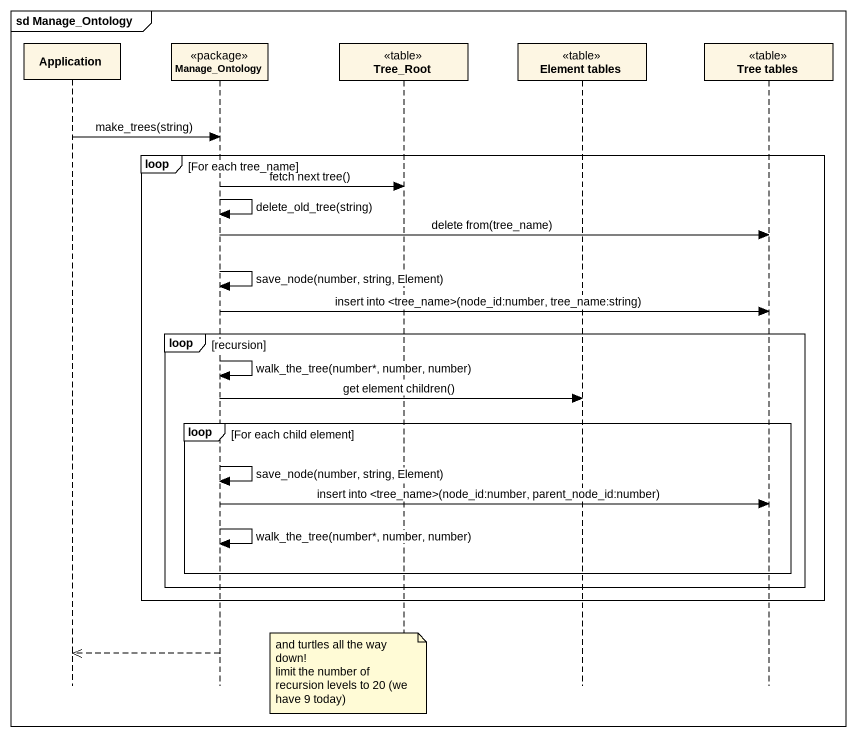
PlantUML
@startuml
mainframe sd Manage_Ontology
hide footbox
participant Application
participant Manage_Ontology <<package>>
participant Tree_Root <<table>>
participant "Element tables" as Element_tables <<table>>
participant "Tree tables" as Tree_tables <<table>>

Application -> Manage_Ontology : make_trees(string)
loop For each tree_name
  Manage_Ontology -> Tree_Root : fetch next tree()
  Manage_Ontology -> Manage_Ontology : delete_old_tree(string)
  Manage_Ontology -> Tree_tables : delete from(tree_name)
  Manage_Ontology -> Manage_Ontology : save_node(number, string, Element)
  Manage_Ontology -> Tree_tables : insert into <tree_name>(node_id:number, tree_name:string)
  loop recursion
    Manage_Ontology -> Manage_Ontology : walk_the_tree(number*, number, number)
    Manage_Ontology -> Element_tables : get element children()
    loop For each child element
      Manage_Ontology -> Manage_Ontology : save_node(number, string, Element)
      Manage_Ontology -> Tree_tables : insert into <tree_name>(node_id:number, parent_node_id:number)
      Manage_Ontology -> Manage_Ontology : walk_the_tree(number*, number, number)
    end
  end
end
Manage_Ontology -->> Application
note over Tree_Root
  and turtles all the way down!
  limit the number of recursion levels to 20 (we have 9 today)
end note
@enduml
